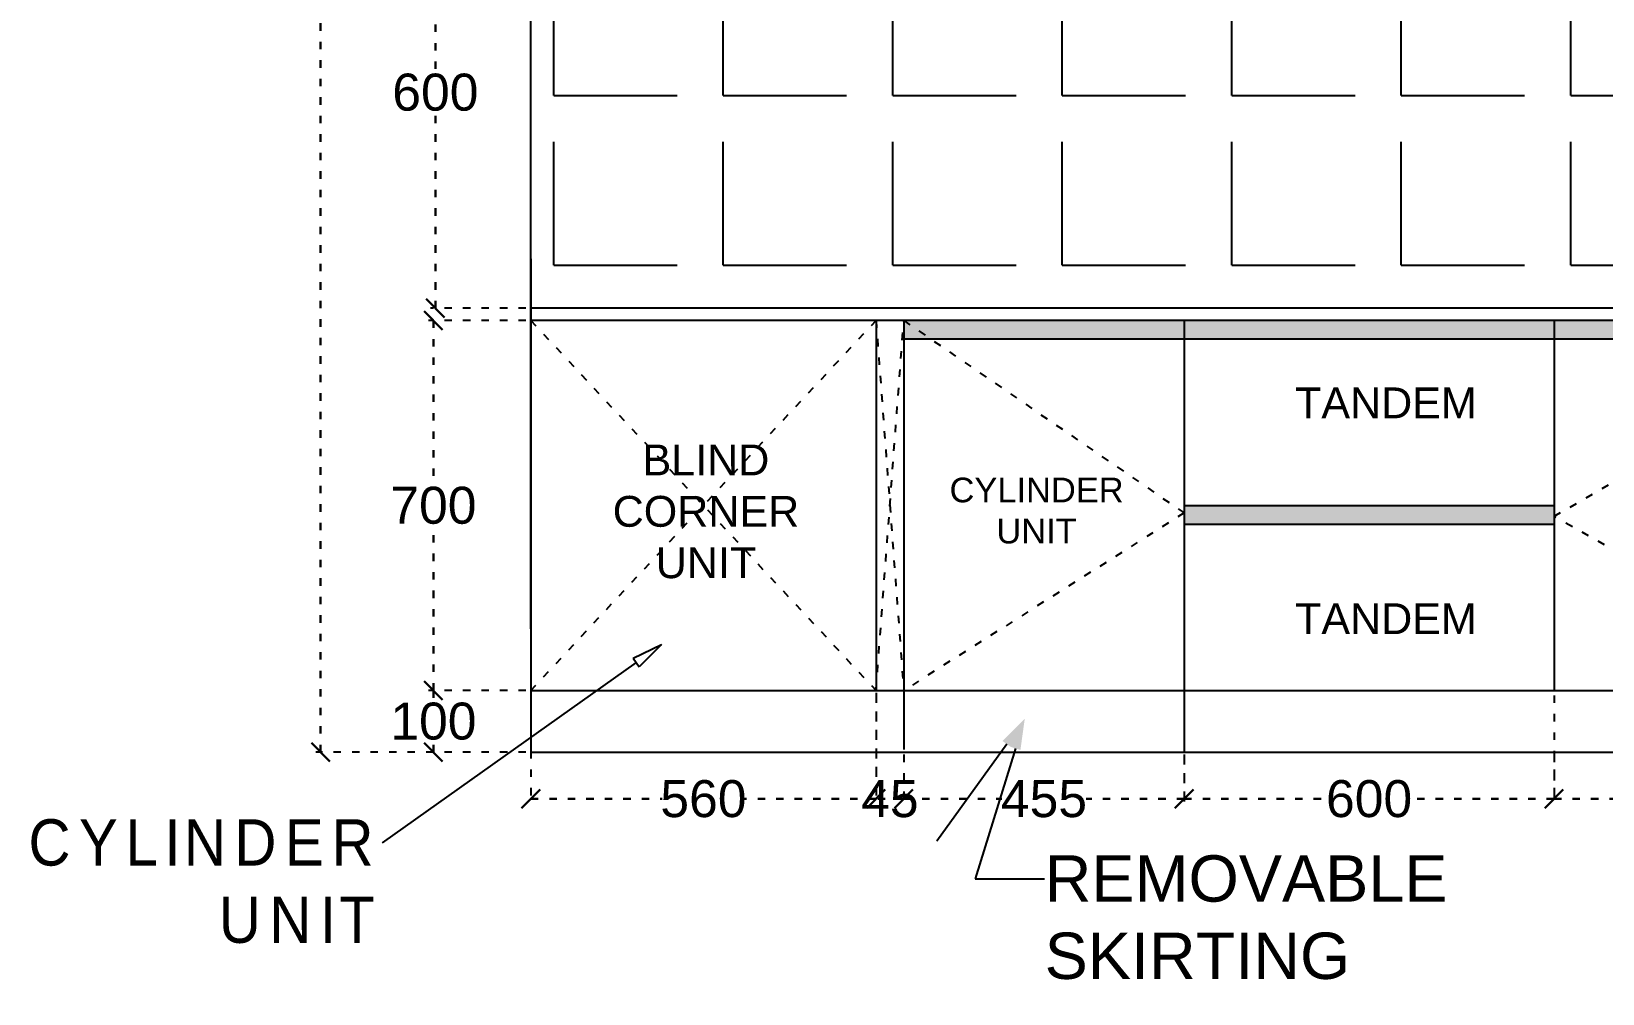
# Model space of a CAD drawing. Header units: millimetres. Extents: x 220712 to 1505573, y -354410 to 241923.
# Drawn here: x 281028 to 283577, y 79944 to 81504 of the extents above; entities that cross this region are included whole.
import ezdxf
from ezdxf import colors
from ezdxf.entities.mleader import LeaderData, LeaderLine
from ezdxf.math import Vec2, Vec3

# ---------------------------------------------------------------- set-up
doc = ezdxf.new("R2010")
doc.units = ezdxf.units.MM
doc.header["$MEASUREMENT"] = 0
doc.linetypes.add('ACAD_ISO03W100', pattern=[30, 12, -18])
doc.layers.add('Walls', color=253, linetype='Continuous')
doc.styles.get("Standard").update_dxf_attribs({"font": 'arial.ttf'})
doc.dimstyles.get("Standard").update_dxf_attribs({"dimtxt": 60, "dimasz": 30, "dimexe": 7.75, "dimexo": 8.13, "dimgap": 0.63, "dimtad": 0, "dimtih": 1, "dimtoh": 1, "dimdec": 0, "dimzin": 0, "dimtxsty": 'Standard', "dimblk": 'OBLIQUE', "dimcen": 2.25, "dimclrd": 1, "dimclre": 1, "dimclrt": 1, "dimadec": 0, "dimazin": 0, "dimtfac": 1, "dimtdec": 0, "dimtofl": 0, "dimtmove": 0, "dimatfit": 3, "dimfxl": 1, "dimtolj": 1, "dimtzin": 0, "dimlwd": 30, "dimarcsym": 0})

# ---------------------------------------------------------------- blocks, each defined once
blk = doc.blocks.new('_Oblique')
at = {"color": 0, "linetype": 'ByBlock', "lineweight": -2}
blk.add_line((-0.5, -0.5), (0.5, 0.5), dxfattribs=at)
blk = doc.blocks.new('*D2138')
at = {"layer": 'Defpoints', "color": 0, "linetype": 'ACAD_ISO03W100', "lineweight": -2, "transparency": 16777216}
for p in [(283497.9, 80435.3), (283997.9, 80435.3), (283997.9, 80259.5)]:
    blk.add_point(p, dxfattribs=at)
at = {"layer": 'Walls', "color": 1, "linetype": 'ACAD_ISO03W100', "lineweight": -2, "transparency": 16777216}
for p, q in [((283497.9, 80427.2), (283497.9, 80251.7)), ((283997.9, 80427.2), (283997.9, 80251.7))]:
    blk.add_line(p, q, dxfattribs=at)
at = {"layer": 'Walls', "color": 1, "linetype": 'ACAD_ISO03W100', "lineweight": 30, "transparency": 16777216}
for p, q in [((283497.9, 80259.5), (283681.1, 80259.5)), ((283997.9, 80259.5), (283814.7, 80259.5))]:
    blk.add_line(p, q, dxfattribs=at)
at = {"layer": 'Walls', "color": 1, "linetype": 'ACAD_ISO03W100', "lineweight": 30, "transparency": 16777216, "xscale": 30, "yscale": 30, "zscale": 30, "rotation": 180}
blk.add_blockref('_Oblique', (283497.9, 80259.5), dxfattribs=at)
at = {"layer": 'Walls', "color": 1, "linetype": 'ACAD_ISO03W100', "lineweight": 30, "transparency": 16777216, "xscale": 30, "yscale": 30, "zscale": 30}
blk.add_blockref('_Oblique', (283997.9, 80259.5), dxfattribs=at)
at = {"layer": 'Walls', "color": 1, "linetype": 'ACAD_ISO03W100', "transparency": 16777216, "insert": (283747.9, 80259.5), "char_height": 60, "attachment_point": 5}
blk.add_mtext('\\A1;500', dxfattribs=at)
blk = doc.blocks.new('*D2139')
at = {"layer": 'Defpoints', "color": 0, "linetype": 'ACAD_ISO03W100', "lineweight": -2, "transparency": 16777216}
for p in [(282897.9, 80335.3), (283497.9, 80339.5), (283497.9, 80259.5)]:
    blk.add_point(p, dxfattribs=at)
at = {"layer": 'Walls', "color": 1, "linetype": 'ACAD_ISO03W100', "lineweight": -2, "transparency": 16777216}
for p, q in [((282897.9, 80327.2), (282897.9, 80251.7)), ((283497.9, 80331.3), (283497.9, 80251.7))]:
    blk.add_line(p, q, dxfattribs=at)
at = {"layer": 'Walls', "color": 1, "linetype": 'ACAD_ISO03W100', "lineweight": 30, "transparency": 16777216}
for p, q in [((282897.9, 80259.5), (283130.9, 80259.5)), ((283497.9, 80259.5), (283264.9, 80259.5))]:
    blk.add_line(p, q, dxfattribs=at)
at = {"layer": 'Walls', "color": 1, "linetype": 'ACAD_ISO03W100', "lineweight": 30, "transparency": 16777216, "xscale": 30, "yscale": 30, "zscale": 30, "rotation": 180}
blk.add_blockref('_Oblique', (282897.9, 80259.5), dxfattribs=at)
at = {"layer": 'Walls', "color": 1, "linetype": 'ACAD_ISO03W100', "lineweight": 30, "transparency": 16777216, "xscale": 30, "yscale": 30, "zscale": 30}
blk.add_blockref('_Oblique', (283497.9, 80259.5), dxfattribs=at)
at = {"layer": 'Walls', "color": 1, "linetype": 'ACAD_ISO03W100', "transparency": 16777216, "insert": (283197.9, 80259.5), "char_height": 60, "attachment_point": 5}
blk.add_mtext('\\A1;600', dxfattribs=at)
blk = doc.blocks.new('*D2140')
at = {"layer": 'Defpoints', "color": 0, "linetype": 'ACAD_ISO03W100', "lineweight": -2, "transparency": 16777216}
for p in [(282442.9, 80339.5), (282897.9, 80339.5), (282442.9, 80259.5)]:
    blk.add_point(p, dxfattribs=at)
at = {"layer": 'Walls', "color": 1, "linetype": 'ACAD_ISO03W100', "lineweight": -2, "transparency": 16777216}
for p, q in [((282442.9, 80331.3), (282442.9, 80251.7)), ((282897.9, 80331.3), (282897.9, 80251.7))]:
    blk.add_line(p, q, dxfattribs=at)
at = {"layer": 'Walls', "color": 1, "linetype": 'ACAD_ISO03W100', "lineweight": 30, "transparency": 16777216}
for p, q in [((282442.9, 80259.5), (282602.1, 80259.5)), ((282897.9, 80259.5), (282738.8, 80259.5))]:
    blk.add_line(p, q, dxfattribs=at)
at = {"layer": 'Walls', "color": 1, "linetype": 'ACAD_ISO03W100', "lineweight": 30, "transparency": 16777216, "xscale": 30, "yscale": 30, "zscale": 30, "rotation": 180}
blk.add_blockref('_Oblique', (282442.9, 80259.5), dxfattribs=at)
at = {"layer": 'Walls', "color": 1, "linetype": 'ACAD_ISO03W100', "lineweight": 30, "transparency": 16777216, "xscale": 30, "yscale": 30, "zscale": 30}
blk.add_blockref('_Oblique', (282897.9, 80259.5), dxfattribs=at)
at = {"layer": 'Walls', "color": 1, "linetype": 'ACAD_ISO03W100', "transparency": 16777216, "insert": (282670.4, 80259.5), "char_height": 60, "attachment_point": 5}
blk.add_mtext('\\A1;455', dxfattribs=at)
blk = doc.blocks.new('*D2141')
at = {"layer": 'Defpoints', "color": 0, "linetype": 'ACAD_ISO03W100', "lineweight": -2, "transparency": 16777216}
for p in [(282397.9, 80435.3), (282442.9, 80339.5), (282397.9, 80259.5)]:
    blk.add_point(p, dxfattribs=at)
at = {"layer": 'Walls', "color": 1, "linetype": 'ACAD_ISO03W100', "lineweight": -2, "transparency": 16777216}
for p, q in [((282397.9, 80427.2), (282397.9, 80251.7)), ((282442.9, 80331.3), (282442.9, 80251.7))]:
    blk.add_line(p, q, dxfattribs=at)
at = {"layer": 'Walls', "color": 1, "linetype": 'ACAD_ISO03W100', "lineweight": 30, "transparency": 16777216}
blk.add_line((282442.9, 80259.5), (282397.9, 80259.5), dxfattribs=at)
at = {"layer": 'Walls', "color": 1, "linetype": 'ACAD_ISO03W100', "lineweight": 30, "transparency": 16777216, "xscale": 30, "yscale": 30, "zscale": 30, "rotation": 180}
blk.add_blockref('_Oblique', (282397.9, 80259.5), dxfattribs=at)
at = {"layer": 'Walls', "color": 1, "linetype": 'ACAD_ISO03W100', "lineweight": 30, "transparency": 16777216, "xscale": 30, "yscale": 30, "zscale": 30}
blk.add_blockref('_Oblique', (282442.9, 80259.5), dxfattribs=at)
at = {"layer": 'Walls', "color": 1, "linetype": 'ACAD_ISO03W100', "transparency": 16777216, "insert": (282420.4, 80259.5), "char_height": 60, "attachment_point": 5}
blk.add_mtext('\\A1;45', dxfattribs=at)
blk = doc.blocks.new('*D2079')
at = {"layer": 'Defpoints', "color": 0, "linetype": 'ACAD_ISO03W100', "lineweight": -2, "transparency": 16777216}
for p in [(281837.9, 80435.3), (282397.9, 80439.5), (282397.9, 80259.5)]:
    blk.add_point(p, dxfattribs=at)
at = {"layer": 'Walls', "color": 1, "linetype": 'ACAD_ISO03W100', "lineweight": -2, "transparency": 16777216}
for p, q in [((281837.9, 80427.2), (281837.9, 80251.7)), ((282397.9, 80431.3), (282397.9, 80251.7))]:
    blk.add_line(p, q, dxfattribs=at)
at = {"layer": 'Walls', "color": 1, "linetype": 'ACAD_ISO03W100', "lineweight": 30, "transparency": 16777216}
for p, q in [((281837.9, 80259.5), (282051.1, 80259.5)), ((282397.9, 80259.5), (282184.7, 80259.5))]:
    blk.add_line(p, q, dxfattribs=at)
at = {"layer": 'Walls', "color": 1, "linetype": 'ACAD_ISO03W100', "lineweight": 30, "transparency": 16777216, "xscale": 30, "yscale": 30, "zscale": 30, "rotation": 180}
blk.add_blockref('_Oblique', (281837.9, 80259.5), dxfattribs=at)
at = {"layer": 'Walls', "color": 1, "linetype": 'ACAD_ISO03W100', "lineweight": 30, "transparency": 16777216, "xscale": 30, "yscale": 30, "zscale": 30}
blk.add_blockref('_Oblique', (282397.9, 80259.5), dxfattribs=at)
at = {"layer": 'Walls', "color": 1, "linetype": 'ACAD_ISO03W100', "transparency": 16777216, "insert": (282117.9, 80259.5), "char_height": 60, "attachment_point": 5}
blk.add_mtext('\\A1;560', dxfattribs=at)
blk = doc.blocks.new('*D2169')
at = {"layer": 'Defpoints', "color": 0, "linetype": 'ACAD_ISO03W100', "lineweight": -2, "transparency": 16777216}
for p in [(281679.8, 81035.3), (281837.9, 81035.3), (281837.9, 80435.3)]:
    blk.add_point(p, dxfattribs=at)
at = {"layer": 'Walls', "color": 1, "linetype": 'ACAD_ISO03W100', "lineweight": -2, "transparency": 16777216}
for p, q in [((281829.8, 81035.3), (281672, 81035.3)), ((281829.8, 80435.3), (281672, 80435.3))]:
    blk.add_line(p, q, dxfattribs=at)
at = {"layer": 'Walls', "color": 1, "linetype": 'ACAD_ISO03W100', "lineweight": 30, "transparency": 16777216}
for p, q in [((281679.8, 81035.3), (281679.8, 80766.6)), ((281679.8, 80435.3), (281679.8, 80704))]:
    blk.add_line(p, q, dxfattribs=at)
at = {"layer": 'Walls', "color": 1, "linetype": 'ACAD_ISO03W100', "lineweight": 30, "transparency": 16777216, "xscale": 30, "yscale": 30, "zscale": 30}
for p, rotation in [((281679.8, 81035.3), 90), ((281679.8, 80435.3), 270)]:
    blk.add_blockref('_Oblique', p, dxfattribs=dict(at, rotation=rotation))
at = {"layer": 'Walls', "color": 1, "linetype": 'ACAD_ISO03W100', "transparency": 16777216, "insert": (281679.8, 80735.3), "char_height": 60, "attachment_point": 5}
blk.add_mtext('\\A1;700', dxfattribs=at)
blk = doc.blocks.new('*D2170')
at = {"layer": 'Defpoints', "color": 0, "linetype": 'ACAD_ISO03W100', "lineweight": -2, "transparency": 16777216}
for p in [(281683, 81755.3), (281837.9, 81755.3), (281837.9, 81055.3)]:
    blk.add_point(p, dxfattribs=at)
at = {"layer": 'Walls', "color": 1, "linetype": 'ACAD_ISO03W100', "lineweight": -2, "transparency": 16777216}
for p, q in [((281829.8, 81755.3), (281675.3, 81755.3)), ((281829.8, 81055.3), (281675.3, 81055.3))]:
    blk.add_line(p, q, dxfattribs=at)
at = {"layer": 'Walls', "color": 1, "linetype": 'ACAD_ISO03W100', "lineweight": 30, "transparency": 16777216}
for p, q in [((281683, 81755.3), (281683, 81436.6)), ((281683, 81055.3), (281683, 81374))]:
    blk.add_line(p, q, dxfattribs=at)
at = {"layer": 'Walls', "color": 1, "linetype": 'ACAD_ISO03W100', "lineweight": 30, "transparency": 16777216, "xscale": 30, "yscale": 30, "zscale": 30}
for p, rotation in [((281683, 81755.3), 90), ((281683, 81055.3), 270)]:
    blk.add_blockref('_Oblique', p, dxfattribs=dict(at, rotation=rotation))
at = {"layer": 'Walls', "color": 1, "linetype": 'ACAD_ISO03W100', "transparency": 16777216, "insert": (281683, 81405.3), "char_height": 60, "attachment_point": 5}
blk.add_mtext('\\A1;600', dxfattribs=at)
blk = doc.blocks.new('*D2171')
at = {"layer": 'Defpoints', "color": 0, "linetype": 'ACAD_ISO03W100', "lineweight": -2, "transparency": 16777216}
for p in [(281679.8, 80435.3), (281837.9, 80435.3), (281837.9, 80335.3)]:
    blk.add_point(p, dxfattribs=at)
at = {"layer": 'Walls', "color": 1, "linetype": 'ACAD_ISO03W100', "lineweight": -2, "transparency": 16777216}
for p, q in [((281829.8, 80435.3), (281672, 80435.3)), ((281829.8, 80335.3), (281672, 80335.3))]:
    blk.add_line(p, q, dxfattribs=at)
at = {"layer": 'Walls', "color": 1, "linetype": 'ACAD_ISO03W100', "lineweight": 30, "transparency": 16777216}
for p, q in [((281679.8, 80435.3), (281679.8, 80416.6)), ((281679.8, 80335.3), (281679.8, 80354))]:
    blk.add_line(p, q, dxfattribs=at)
at = {"layer": 'Walls', "color": 1, "linetype": 'ACAD_ISO03W100', "lineweight": 30, "transparency": 16777216, "xscale": 30, "yscale": 30, "zscale": 30}
for p, rotation in [((281679.8, 80435.3), 90), ((281679.8, 80335.3), 270)]:
    blk.add_blockref('_Oblique', p, dxfattribs=dict(at, rotation=rotation))
at = {"layer": 'Walls', "color": 1, "linetype": 'ACAD_ISO03W100', "transparency": 16777216, "insert": (281679.8, 80385.3), "char_height": 60, "attachment_point": 5}
blk.add_mtext('\\A1;100', dxfattribs=at)
blk = doc.blocks.new('*D2173')
at = {"layer": 'Defpoints', "color": 0, "linetype": 'ACAD_ISO03W100', "lineweight": -2, "transparency": 16777216}
for p in [(281496.8, 83321.3), (281837.9, 83321.3), (281837.9, 80335.3)]:
    blk.add_point(p, dxfattribs=at)
at = {"layer": 'Walls', "color": 1, "linetype": 'ACAD_ISO03W100', "lineweight": -2, "transparency": 16777216}
for p, q in [((281829.8, 83321.3), (281489, 83321.3)), ((281829.8, 80335.3), (281489, 80335.3))]:
    blk.add_line(p, q, dxfattribs=at)
at = {"layer": 'Walls', "color": 1, "linetype": 'ACAD_ISO03W100', "lineweight": 30, "transparency": 16777216}
for p, q in [((281496.8, 83321.3), (281496.8, 81859.6)), ((281496.8, 80335.3), (281496.8, 81797))]:
    blk.add_line(p, q, dxfattribs=at)
at = {"layer": 'Walls', "color": 1, "linetype": 'ACAD_ISO03W100', "lineweight": 30, "transparency": 16777216, "xscale": 30, "yscale": 30, "zscale": 30}
for p, rotation in [((281496.8, 83321.3), 90), ((281496.8, 80335.3), 270)]:
    blk.add_blockref('_Oblique', p, dxfattribs=dict(at, rotation=rotation))
at = {"layer": 'Walls', "color": 1, "linetype": 'ACAD_ISO03W100', "transparency": 16777216, "insert": (281496.8, 81828.3), "char_height": 60, "attachment_point": 5}
blk.add_mtext('\\A1;2780', dxfattribs=at)
blk = doc.blocks.new('_ClosedBlank')
at = {"color": 0, "linetype": 'ByBlock', "lineweight": -2}
for p, q in [((-1, 0.167), (0, 0)), ((-1, 0.167), (-1, -0.167)), ((0, 0), (-1, -0.167))]:
    blk.add_line(p, q, dxfattribs=at)

msp = doc.modelspace()

# ---------------------------------------------------------------- hatches: boundary and pattern name
at = {"layer": 'Walls', "linetype": 'ACAD_ISO03W100', "lineweight": -2, "true_color": 0xc7c8ca}
h = msp.add_hatch(dxfattribs=at)
h.set_pattern_fill('ANGLE', color=9, scale=1000)
h.set_pattern_definition([(0, (0, 0), (0, 275), [200, -75]), (90, (0, 0), (-275, 2e-14), [200, -75])])
h.paths.add_polyline_path([(284527.9, 81620.3), (283322.9, 81620.3), (283322.9, 81555.3), (281837.9, 81555.3), (281837.9, 81055.3), (283322.9, 81055.3), (284527.9, 81055.3)])
at = {"layer": 'Walls', "linetype": 'ACAD_ISO03W100', "lineweight": -2, "true_color": 0x000000}
h = msp.add_hatch(dxfattribs=at)
h.set_pattern_fill('ANSI31', color=18)
h.set_pattern_definition([(45, (0, 0), (-0.08838834765, 0.08838834765), [])])
h.paths.add_polyline_path([(282897.9, 81035.3), (282442.9, 81035.3), (282486.7, 81005.3), (282897.9, 81005.3)])
h.paths.add_polyline_path([(283497.9, 81035.3), (282897.9, 81035.3), (282897.9, 81005.3), (283497.9, 81005.3)])
h.paths.add_polyline_path([(283997.9, 81035.3), (283497.9, 81035.3), (283497.9, 81005.3), (283997.9, 81005.3)])
h.paths.add_polyline_path([(284497.9, 81035.3), (283997.9, 81035.3), (283997.9, 81005.3), (284497.9, 81005.3)])
h.paths.add_polyline_path([(282442.9, 81035.3), (282442.9, 81005.3), (282486.7, 81005.3)], flags=17)
h = msp.add_hatch(color=18, dxfattribs=at)
h.dxf.hatch_style = 1
h.paths.add_polyline_path([(283497.9, 80735.3), (282897.9, 80735.3), (282897.9, 80705.3), (283497.9, 80705.3)])

# ---------------------------------------------------------------- linework, layer by layer
at = {"layer": 'Walls', "color": 18, "true_color": 0x000000}
for p, q in [((281837.9, 80535.3), (281837.9, 83321.3)), ((281837.9, 81135.3), (281837.9, 80335.3)), ((284527.9, 81055.3), (281837.9, 81055.3)), ((283322.9, 81055.3), (281837.9, 81055.3)), ((284527.9, 81035.3), (281837.9, 81035.3)), ((282397.9, 81035.3), (282397.9, 80435.3)), ((282442.9, 81035.3), (282442.9, 80339.5)), ((282897.9, 81035.3), (282897.9, 80335.3)), ((283497.9, 81035.3), (283497.9, 80435.3)), ((284497.9, 81005.3), (282442.9, 81005.3)), ((282897.9, 80735.3), (283497.9, 80735.3)), ((282897.9, 80705.3), (283497.9, 80705.3)), ((281837.9, 80435.3), (284527.9, 80435.3)), ((281837.9, 80435.3), (284527.9, 80435.3)), ((281837.9, 80335.3), (284527.9, 80335.3))]:
    msp.add_line(p, q, dxfattribs=at)
at = {"layer": 'Walls', "color": 9, "linetype": 'ACAD_ISO03W100', "true_color": 0xc7c8ca}
for points in [[(281837.9, 80435.3), (282397.9, 81035.3), (281837.9, 81035.3), (282397.9, 80435.3)], [(282442.9, 81035.3), (282897.9, 80723.3), (282442.9, 80435.3)], [(283997.9, 81005.3), (284497.9, 80735.3), (283997.9, 80435.3), (283497.9, 80717.8), (283997.9, 81005.3)]]:
    msp.add_lwpolyline(points, dxfattribs=at)
at = {"layer": 'Walls', "color": 240, "linetype": 'ACAD_ISO03W100', "true_color": 0xed1f24}
msp.add_lwpolyline([(282397.9, 80435.3), (282442.9, 81035.3), (282397.9, 81035.3), (282442.9, 80435.3)], dxfattribs=at)

# ---------------------------------------------------------------- texts
at = {"color": 7, "attachment_point": 1}
for s, width, insert, char_height in [('TANDEM', 282.386, (283077.8, 80926.8), 50), ('\\pxqc;BLIND CORNER UNIT', 282.386, (281980.8, 80834.2), 50), ('\\pxqc;CYLINDER\\PUNIT ', 246.425, (282535.2, 80780.5), 40), ('TANDEM', 282.386, (283077.8, 80576.8), 50)]:
    msp.add_mtext_dynamic_manual_height_columns(s, width=width, gutter_width=1213, heights=[0], dxfattribs=dict(at, insert=insert, char_height=char_height))

# ---------------------------------------------------------------- dimensions: what is measured, and where the dimension line sits
at = {"layer": 'Walls', "color": 240, "linetype": 'ACAD_ISO03W100', "true_color": 0xed1f24}
for base, p1, p2, text, picture, middle in [((281496.8, 83321.3), (281837.9, 80335.3), (281837.9, 83321.3), '2780', '*D2173', (281496.8, 81828.3)), ((281679.8, 81035.3), (281837.9, 80435.3), (281837.9, 81035.3), '700', '*D2169', (281679.8, 80735.3))]:
    dim = msp.add_linear_dim(base=base, p1=p1, p2=p2, angle=90, text=text, dimstyle='Standard', dxfattribs=at)
    dim.commit()
    dim.dimension.update_dxf_attribs({"geometry": picture, "text_midpoint": middle})
dim = msp.add_linear_dim(base=(281683, 81755.3), p1=(281837.9, 81055.3), p2=(281837.9, 81755.3), angle=90, text='600', dimstyle='Standard', dxfattribs=at)
dim.commit()
dim.dimension.update_dxf_attribs({"geometry": '*D2170', "text_midpoint": (281683, 81405.3), "dimtype": 160})
dim = msp.add_linear_dim(base=(281679.8, 80435.3), p1=(281837.9, 80335.3), p2=(281837.9, 80435.3), angle=90, dimstyle='Standard', dxfattribs=at)
dim.commit()
dim.dimension.update_dxf_attribs({"geometry": '*D2171', "text_midpoint": (281679.8, 80385.3)})
dim = msp.add_linear_dim(base=(282397.9, 80259.5), p1=(281837.9, 80435.3), p2=(282397.9, 80439.5), dimstyle='Standard', dxfattribs=at)
dim.commit()
dim.dimension.update_dxf_attribs({"geometry": '*D2079', "text_midpoint": (282117.9, 80259.5)})
at = {"layer": 'Walls', "color": 18, "linetype": 'ACAD_ISO03W100', "true_color": 0x000000}
dim = msp.add_linear_dim(base=(282397.9, 80259.5), p1=(282442.9, 80339.5), p2=(282397.9, 80435.3), dimstyle='Standard', dxfattribs=at)
dim.commit()
dim.dimension.update_dxf_attribs({"geometry": '*D2141', "text_midpoint": (282420.4, 80259.5), "dimtype": 160})
for base, p1, p2, picture, middle in [((283997.9, 80259.5), (283497.9, 80435.3), (283997.9, 80435.3), '*D2138', (283747.9, 80259.5)), ((282442.9, 80259.5), (282897.9, 80339.5), (282442.9, 80339.5), '*D2140', (282670.4, 80259.5)), ((283497.9, 80259.5), (282897.9, 80335.3), (283497.9, 80339.5), '*D2139', (283197.9, 80259.5))]:
    dim = msp.add_linear_dim(base=base, p1=p1, p2=p2, dimstyle='Standard', dxfattribs=at)
    dim.commit()
    dim.dimension.update_dxf_attribs({"geometry": picture, "text_midpoint": middle})

# ---------------------------------------------------------------- leaders
at = {"layer": 'Walls', "color": 7, "true_color": 0xffffff}
ml = msp.add_multileader_mtext('Standard', dxfattribs=at)
ml.set_content('{\\W0.9;\\T1.2;CYLINDER ^JUNIT}', color=(255, 255, 255))
ml.set_leader_properties()
ml.set_arrow_properties(name='CLOSEDBLANK')
ml.build(insert=Vec2(0, 0))
ml.multileader.update_dxf_attribs({"dogleg_length": 0.36, "arrow_head_size": 50.2})
ctx = ml.context
ctx.base_point, ctx.char_height, ctx.arrow_head_size, ctx.landing_gap_size, ctx.plane_origin = Vec3(281057.6, 80188.3), 75.18, 50.2, 0.09, Vec3(282049.8, 80509.8)
ctx.text_align_type = 2
notes = []
notes.append((ctx, [(0, (1, 1, 0), (281596.8, 80188.3), (-1, 0), 0.36, [(0, [(282049.8, 80509.8)], 0, [])])]))
ctx.mtext.insert, ctx.mtext.alignment, ctx.mtext.flow_direction = Vec3(281596.3, 80226.5), 3, 5
ml = msp.add_multileader_mtext('Standard', dxfattribs=at)
ml.set_content('', color=(255, 255, 255))
ml.set_leader_properties()
ml.build(insert=Vec2(0, 0))
ml.multileader.update_dxf_attribs({"dogleg_length": 0.36, "arrow_head_size": 50.2})
ctx = ml.context
ctx.base_point, ctx.char_height, ctx.arrow_head_size, ctx.landing_gap_size, ctx.plane_origin = Vec3(282496.2, 80190.7), 75.2, 50.2, 0.09, Vec3(282639.2, 80389.3)
ctx.text_align_type = 2
notes.append((ctx, [(0, (1, 1, 0), (282496.7, 80190.7), (-1, 0), 0.36, [(0, [(282639.2, 80389.3)], 0, [])])]))
ctx.mtext.insert, ctx.mtext.alignment, ctx.mtext.flow_direction = Vec3(282496.2, 80228.3), 3, 5
at = {"layer": 'Walls', "color": 0}
ml = msp.add_multileader_mtext('Standard', dxfattribs=at)
ml.set_content('REMOVABLE \\PSKIRTING')
ml.set_leader_properties()
ml.build(insert=Vec2(0, 0))
ml.multileader.update_dxf_attribs({"dogleg_length": 0.36, "arrow_head_size": 50.2})
ctx = ml.context
ctx.base_point, ctx.char_height, ctx.arrow_head_size, ctx.landing_gap_size, ctx.plane_origin = Vec3(282671.4, 80129.8), 75.18, 50.2, 0.09, Vec3(282029, 79730.5)
notes.append((ctx, [(0, (1, 1, 0), (282558.7, 80129.8), (1, 0), 112.7, [(0, [(282639.2, 80389.3)], 0, [])])]))
ctx.mtext.insert, ctx.mtext.flow_direction = Vec3(282671.5, 80168), 5
for ctx, leaders in notes:
    for number, flags, end, landing, length, lines in leaders:
        leader = LeaderData()
        leader.index, (leader.has_last_leader_line, leader.has_dogleg_vector, leader.attachment_direction) = number, flags
        leader.last_leader_point, leader.dogleg_vector, leader.dogleg_length = Vec3(end), Vec3(landing), length
        for number, points, colour, breaks in lines:
            line = LeaderLine()
            line.index, line.vertices, line.color, line.breaks = number, Vec3.list(points), colors.encode_raw_color(colour), breaks
            leader.lines.append(line)
        ctx.leaders.append(leader)

doc.saveas('drawing.dxf')
